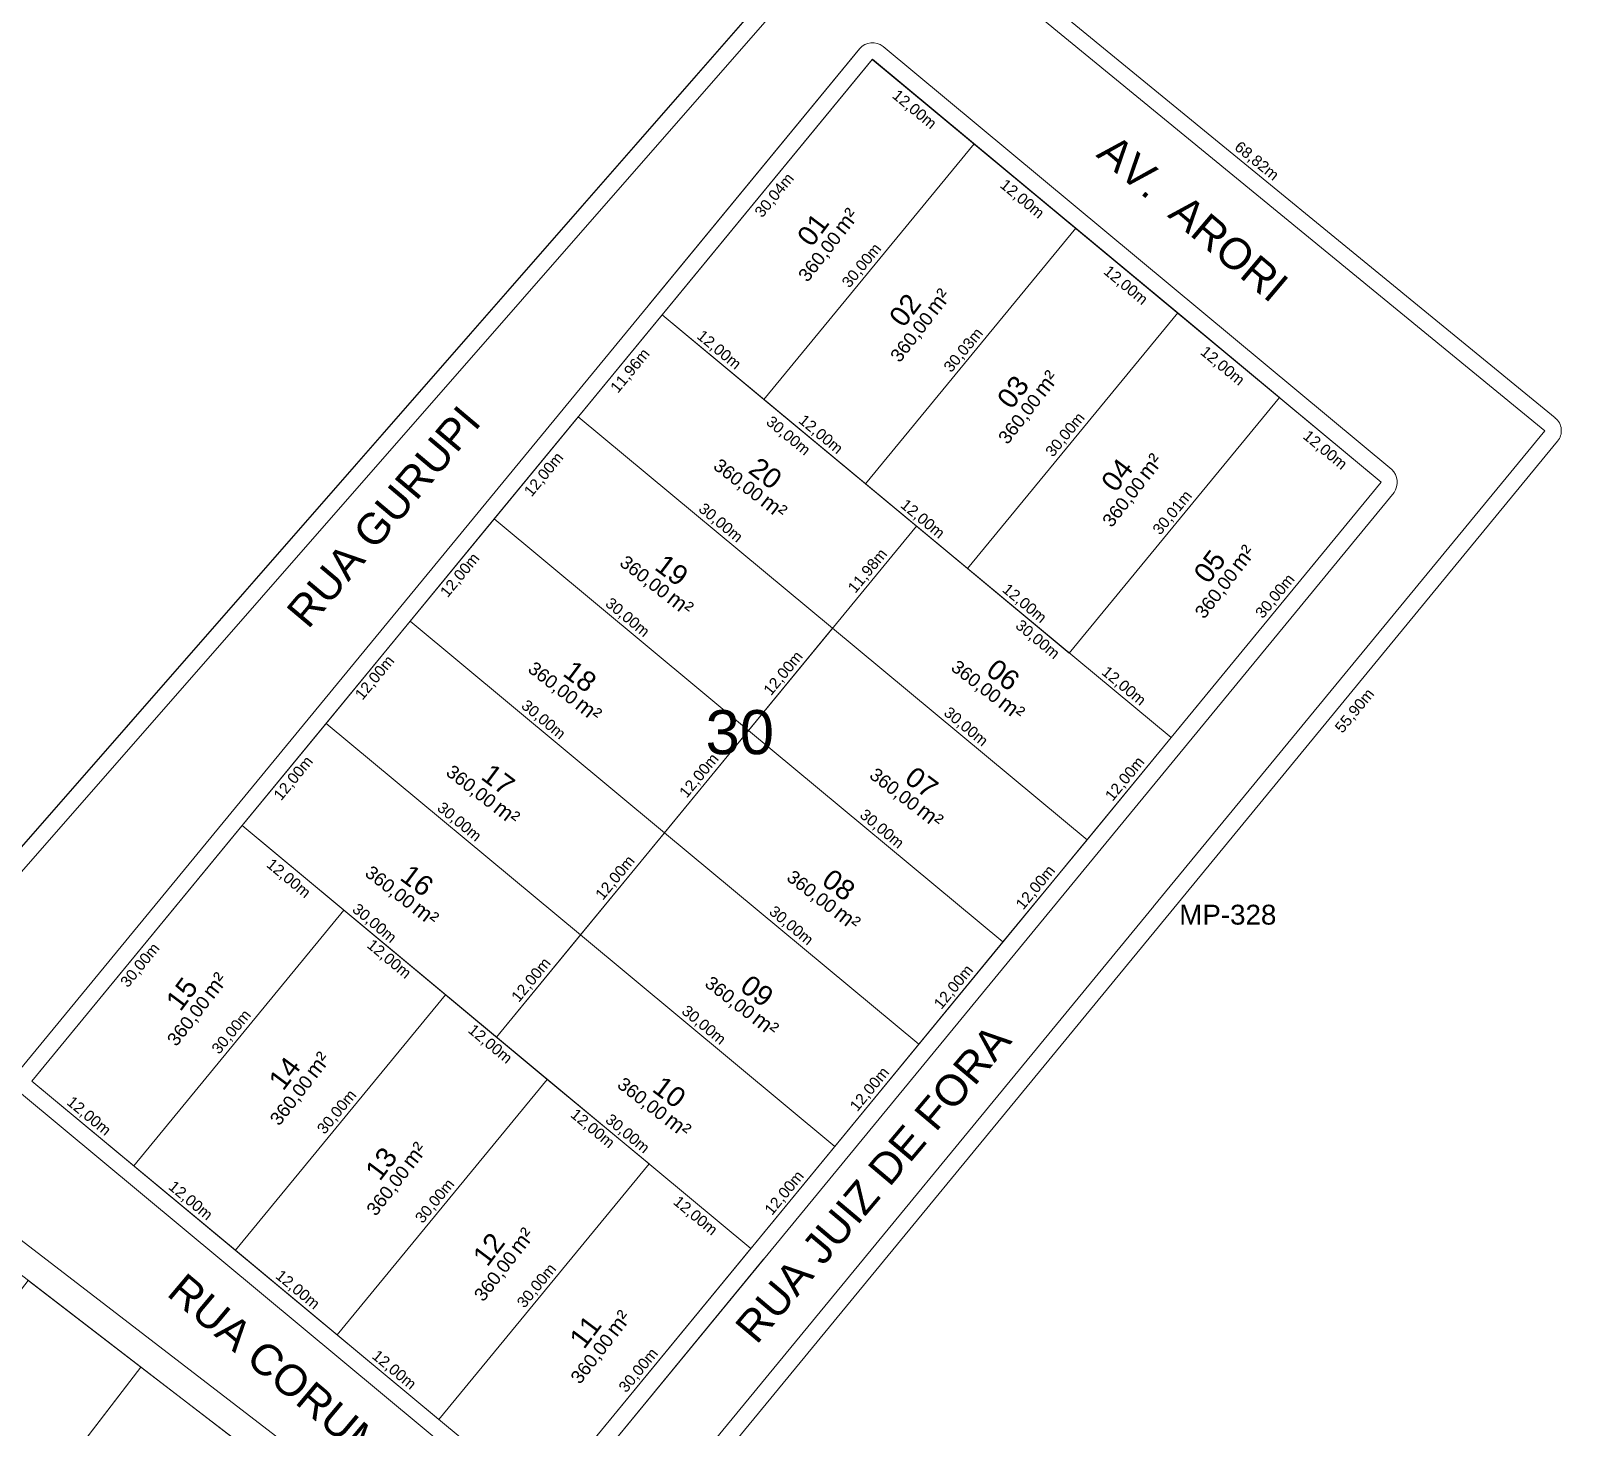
# Model space of a CAD drawing. Header units: metres. Extents: x 3808 to 8215, y 2374 to 6187.
# Drawn here: x 8020.4 to 8160.5, y 5073.7 to 5200.3 of the extents above; entities that cross this region are included whole.
import ezdxf

# ---------------------------------------------------------------- set-up
doc = ezdxf.new("R2010")
doc.units = ezdxf.units.M
for name, color, linetype in [('0 - Cotas', 7, 'Continuous'), ('0 - MEIO FIO 2', 251, 'Continuous'), ('0 - Numero de Lotes', 6, 'Continuous'), ('0 - Área Dos Lotes', 1, 'Continuous'), ('Lotes_Existentes', 7, 'Continuous'), ('Lotes_Novos', 9, 'Continuous'), ('NOME RUA', 7, 'Continuous'), ('n°quadra', 7, 'Continuous'), ('PDF_LINHA_TRANSMISSAO', 6, 'Continuous'), ('Perimetro_Georreferenciado', 6, 'Continuous')]:
    doc.layers.add(name, color=color, linetype=linetype)
for name, color, linetype, lineweight in [('0 - DIVISÃO DOS TERRENOS', 7, 'Continuous', 5), ('Lotes_Boundary', 7, 'Continuous', 30), ('MEIO_FIO', 252, 'Continuous', 0)]:
    doc.layers.add(name, color=color, linetype=linetype, lineweight=lineweight)
doc.styles.add('Arial', font='arial.ttf')
doc.dimstyles.new('Copy(2) of ISO-25', dxfattribs={"dimtxt": 1, "dimasz": 2.5, "dimexe": 1.25, "dimexo": 0.625, "dimgap": 0.2, "dimtad": 1, "dimtoh": 1, "dimlfac": 1, "dimzin": 1, "dimtxsty": 'Arial', "dimblk": 'NONE', "dimcen": 0, "dimse1": 1, "dimse2": 1, "dimsd1": 1, "dimsd2": 1, "dimclrt": 256, "dimaunit": 1, "dimadec": 3, "dimazin": 0, "dimtfac": 1, "dimtmove": 0, "dimatfit": 3, "dimldrblk": 'NONE', "dimfxl": 1, "dimtolj": 1, "dimtzin": 0, "dimarcsym": 0})

# ---------------------------------------------------------------- blocks, each defined once
blk = doc.blocks.new('*D11848')
at = {"layer": 'Defpoints', "color": 0, "transparency": 16777216}
for p in [(8096.69, 5197.75), (8105.92, 5190.08), (8104.7, 5188.62)]:
    blk.add_point(p, dxfattribs=at)
at = {"layer": '0 - Cotas', "lineweight": 5, "transparency": 16777216, "insert": (8100.48, 5193.17), "char_height": 1, "attachment_point": 5, "rotation": 320.2988, "style": 'Arial'}
blk.add_mtext('\\A1;12,00m', dxfattribs=at)
blk = doc.blocks.new('_None')
blk = doc.blocks.new('*D11849')
at = {"layer": 'Defpoints', "color": 0, "transparency": 16777216}
for p in [(8105.94, 5190.11), (8115.17, 5182.44), (8113.93, 5180.95)]:
    blk.add_point(p, dxfattribs=at)
at = {"layer": '0 - Cotas', "lineweight": 5, "transparency": 16777216, "insert": (8110.25, 5185.05), "char_height": 1, "attachment_point": 5, "rotation": 320.2582, "style": 'Arial'}
blk.add_mtext('\\A1;12,00m', dxfattribs=at)
blk = doc.blocks.new('*D11850')
at = {"layer": 'Defpoints', "color": 0, "transparency": 16777216}
for p in [(8115.15, 5182.42), (8124.39, 5174.77), (8123.15, 5173.27)]:
    blk.add_point(p, dxfattribs=at)
at = {"layer": '0 - Cotas', "lineweight": 5, "transparency": 16777216, "insert": (8119.64, 5177.22), "char_height": 1, "attachment_point": 5, "rotation": 320.38, "style": 'Arial'}
blk.add_mtext('\\A1;12,00m', dxfattribs=at)
blk = doc.blocks.new('*D11851')
at = {"layer": 'Defpoints', "color": 0, "transparency": 16777216}
for p in [(8124.38, 5174.75), (8133.62, 5167.09), (8132.37, 5165.59)]:
    blk.add_point(p, dxfattribs=at)
at = {"layer": '0 - Cotas', "lineweight": 5, "transparency": 16777216, "insert": (8128.42, 5169.91), "char_height": 1, "attachment_point": 5, "rotation": 320.2988, "style": 'Arial'}
blk.add_mtext('\\A1;12,00m', dxfattribs=at)
blk = doc.blocks.new('*D11852')
at = {"layer": 'Defpoints', "color": 0, "transparency": 16777216}
for p in [(8133.62, 5167.09), (8142.85, 5159.42), (8141.65, 5157.98)]:
    blk.add_point(p, dxfattribs=at)
at = {"layer": '0 - Cotas', "lineweight": 5, "transparency": 16777216, "insert": (8137.72, 5162.28), "char_height": 1, "attachment_point": 5, "rotation": 320.2582, "style": 'Arial'}
blk.add_mtext('\\A1;12,00m', dxfattribs=at)
blk = doc.blocks.new('*D11853')
at = {"layer": 'Defpoints', "color": 0, "transparency": 16777216}
for p in [(8142.85, 5159.42), (8123.79, 5136.25), (8123.79, 5136.25)]:
    blk.add_point(p, dxfattribs=at)
at = {"layer": '0 - Cotas', "lineweight": 5, "transparency": 16777216, "insert": (8133.27, 5149.04), "char_height": 1, "attachment_point": 5, "rotation": 50.5671, "style": 'Arial'}
blk.add_mtext('\\A1;30,00m', dxfattribs=at)
blk = doc.blocks.new('*D11854')
at = {"layer": 'Defpoints', "color": 0, "transparency": 16777216}
for p in [(8133.62, 5167.09), (8114.56, 5143.92), (8114.56, 5143.92)]:
    blk.add_point(p, dxfattribs=at)
at = {"layer": '0 - Cotas', "lineweight": 5, "transparency": 16777216, "insert": (8123.96, 5156.61), "char_height": 1, "attachment_point": 5, "rotation": 50.5675, "style": 'Arial'}
blk.add_mtext('\\A1;30,01m', dxfattribs=at)
blk = doc.blocks.new('*D11855')
at = {"layer": 'Defpoints', "color": 0, "transparency": 16777216}
for p in [(8124.38, 5174.75), (8105.33, 5151.58), (8105.33, 5151.58)]:
    blk.add_point(p, dxfattribs=at)
at = {"layer": '0 - Cotas', "lineweight": 5, "transparency": 16777216, "insert": (8114.24, 5163.68), "char_height": 1, "attachment_point": 5, "rotation": 50.5674, "style": 'Arial'}
blk.add_mtext('\\A1;30,00m', dxfattribs=at)
blk = doc.blocks.new('*D11856')
at = {"layer": 'Defpoints', "color": 0, "transparency": 16777216}
for p in [(8115.17, 5182.44), (8096.1, 5159.25), (8096.1, 5159.25)]:
    blk.add_point(p, dxfattribs=at)
at = {"layer": '0 - Cotas', "lineweight": 5, "transparency": 16777216, "insert": (8105.01, 5171.35), "char_height": 1, "attachment_point": 5, "rotation": 50.5673, "style": 'Arial'}
blk.add_mtext('\\A1;30,03m', dxfattribs=at)
blk = doc.blocks.new('*D11857')
at = {"layer": 'Defpoints', "color": 0, "transparency": 16777216}
for p in [(8105.92, 5190.08), (8086.86, 5166.91), (8086.86, 5166.91)]:
    blk.add_point(p, dxfattribs=at)
at = {"layer": '0 - Cotas', "lineweight": 5, "transparency": 16777216, "insert": (8095.78, 5179.02), "char_height": 1, "attachment_point": 5, "rotation": 50.5672, "style": 'Arial'}
blk.add_mtext('\\A1;30,00m', dxfattribs=at)
blk = doc.blocks.new('*D11858')
at = {"layer": 'Defpoints', "color": 0, "transparency": 16777216}
for p in [(8096.71, 5197.78), (8077.63, 5174.58), (8079.05, 5173.41)]:
    blk.add_point(p, dxfattribs=at)
at = {"layer": '0 - Cotas', "lineweight": 5, "transparency": 16777216, "insert": (8087.87, 5185.39), "char_height": 1, "attachment_point": 5, "rotation": 50.5672, "style": 'Arial'}
blk.add_mtext('\\A1;30,04m', dxfattribs=at)
blk = doc.blocks.new('*D11859')
at = {"layer": 'Defpoints', "color": 0, "transparency": 16777216}
for p in [(8077.63, 5174.58), (8086.86, 5166.91), (8086.86, 5166.91)]:
    blk.add_point(p, dxfattribs=at)
at = {"layer": '0 - Cotas', "lineweight": 5, "transparency": 16777216, "insert": (8082.76, 5171.36), "char_height": 1, "attachment_point": 5, "rotation": 320.2988, "style": 'Arial'}
blk.add_mtext('\\A1;12,00m', dxfattribs=at)
blk = doc.blocks.new('*D11860')
at = {"layer": 'Defpoints', "color": 0, "transparency": 16777216}
for p in [(8086.86, 5166.91), (8096.1, 5159.25), (8096.1, 5159.25)]:
    blk.add_point(p, dxfattribs=at)
at = {"layer": '0 - Cotas', "lineweight": 5, "transparency": 16777216, "insert": (8091.99, 5163.7), "char_height": 1, "attachment_point": 5, "rotation": 320.2988, "style": 'Arial'}
blk.add_mtext('\\A1;12,00m', dxfattribs=at)
blk = doc.blocks.new('*D11861')
at = {"layer": 'Defpoints', "color": 0, "transparency": 16777216}
for p in [(8096.1, 5159.25), (8105.33, 5151.58), (8105.33, 5151.58)]:
    blk.add_point(p, dxfattribs=at)
at = {"layer": '0 - Cotas', "lineweight": 5, "transparency": 16777216, "insert": (8101.22, 5156.03), "char_height": 1, "attachment_point": 5, "rotation": 320.2988, "style": 'Arial'}
blk.add_mtext('\\A1;12,00m', dxfattribs=at)
blk = doc.blocks.new('*D11862')
at = {"layer": 'Defpoints', "color": 0, "transparency": 16777216}
for p in [(8105.33, 5151.58), (8114.56, 5143.92), (8114.56, 5143.92)]:
    blk.add_point(p, dxfattribs=at)
at = {"layer": '0 - Cotas', "lineweight": 5, "transparency": 16777216, "insert": (8110.46, 5148.37), "char_height": 1, "attachment_point": 5, "rotation": 320.2988, "style": 'Arial'}
blk.add_mtext('\\A1;12,00m', dxfattribs=at)
blk = doc.blocks.new('*D11863')
at = {"layer": 'Defpoints', "color": 0, "transparency": 16777216}
for p in [(8114.56, 5143.92), (8123.79, 5136.25), (8123.79, 5136.25)]:
    blk.add_point(p, dxfattribs=at)
at = {"layer": '0 - Cotas', "lineweight": 5, "transparency": 16777216, "insert": (8119.47, 5140.88), "char_height": 1, "attachment_point": 5, "rotation": 320.2988, "style": 'Arial'}
blk.add_mtext('\\A1;12,00m', dxfattribs=at)
blk = doc.blocks.new('*D11864')
at = {"layer": 'Defpoints', "color": 0, "transparency": 16777216}
for p in [(8123.79, 5136.25), (8116.17, 5126.98), (8116.17, 5126.98)]:
    blk.add_point(p, dxfattribs=at)
at = {"layer": '0 - Cotas', "lineweight": 5, "transparency": 16777216, "insert": (8119.65, 5132.47), "char_height": 1, "attachment_point": 5, "rotation": 50.5671, "style": 'Arial'}
blk.add_mtext('\\A1;12,00m', dxfattribs=at)
blk = doc.blocks.new('*D11865')
at = {"layer": 'Defpoints', "color": 0, "transparency": 16777216}
for p in [(8116.17, 5126.98), (8108.55, 5117.71), (8108.55, 5117.71)]:
    blk.add_point(p, dxfattribs=at)
at = {"layer": '0 - Cotas', "lineweight": 5, "transparency": 16777216, "insert": (8111.55, 5122.62), "char_height": 1, "attachment_point": 5, "rotation": 50.5671, "style": 'Arial'}
blk.add_mtext('\\A1;12,00m', dxfattribs=at)
blk = doc.blocks.new('*D11866')
at = {"layer": 'Defpoints', "color": 0, "transparency": 16777216}
for p in [(8108.55, 5117.71), (8100.93, 5108.45), (8100.93, 5108.45)]:
    blk.add_point(p, dxfattribs=at)
at = {"layer": '0 - Cotas', "lineweight": 5, "transparency": 16777216, "insert": (8104.12, 5113.59), "char_height": 1, "attachment_point": 5, "rotation": 50.5671, "style": 'Arial'}
blk.add_mtext('\\A1;12,00m', dxfattribs=at)
blk = doc.blocks.new('*D11867')
at = {"layer": 'Defpoints', "color": 0, "transparency": 16777216}
for p in [(8100.93, 5108.45), (8100.93, 5108.45), (8093.3, 5099.18)]:
    blk.add_point(p, dxfattribs=at)
at = {"layer": '0 - Cotas', "lineweight": 5, "transparency": 16777216, "insert": (8096.5, 5104.32), "char_height": 1, "attachment_point": 5, "rotation": 50.5671, "style": 'Arial'}
blk.add_mtext('\\A1;12,00m', dxfattribs=at)
blk = doc.blocks.new('*D11868')
at = {"layer": 'Defpoints', "color": 0, "transparency": 16777216}
for p in [(8093.3, 5099.18), (8093.3, 5099.18), (8085.68, 5089.91)]:
    blk.add_point(p, dxfattribs=at)
at = {"layer": '0 - Cotas', "lineweight": 5, "transparency": 16777216, "insert": (8088.77, 5094.92), "char_height": 1, "attachment_point": 5, "rotation": 50.5671, "style": 'Arial'}
blk.add_mtext('\\A1;12,00m', dxfattribs=at)
blk = doc.blocks.new('*D11869')
at = {"layer": 'Defpoints', "color": 0, "transparency": 16777216}
for p in [(8100.71, 5155.41), (8093.1, 5146.16), (8093.1, 5146.16)]:
    blk.add_point(p, dxfattribs=at)
at = {"layer": '0 - Cotas', "lineweight": 5, "transparency": 16777216, "insert": (8096.32, 5151.33), "char_height": 1, "attachment_point": 5, "rotation": 50.5671, "style": 'Arial'}
blk.add_mtext('\\A1;11,98m', dxfattribs=at)
blk = doc.blocks.new('*D11870')
at = {"layer": 'Defpoints', "color": 0, "transparency": 16777216}
for p in [(8093.1, 5146.16), (8085.48, 5136.89), (8085.48, 5136.89)]:
    blk.add_point(p, dxfattribs=at)
at = {"layer": '0 - Cotas', "lineweight": 5, "transparency": 16777216, "insert": (8088.67, 5142.04), "char_height": 1, "attachment_point": 5, "rotation": 50.5671, "style": 'Arial'}
blk.add_mtext('\\A1;12,00m', dxfattribs=at)
blk = doc.blocks.new('*D11871')
at = {"layer": 'Defpoints', "color": 0, "transparency": 16777216}
for p in [(8085.48, 5136.89), (8085.48, 5136.89), (8077.86, 5127.63)]:
    blk.add_point(p, dxfattribs=at)
at = {"layer": '0 - Cotas', "lineweight": 5, "transparency": 16777216, "insert": (8081.04, 5132.76), "char_height": 1, "attachment_point": 5, "rotation": 50.5671, "style": 'Arial'}
blk.add_mtext('\\A1;12,00m', dxfattribs=at)
blk = doc.blocks.new('*D11872')
at = {"layer": 'Defpoints', "color": 0, "transparency": 16777216}
for p in [(8077.86, 5127.63), (8077.86, 5127.63), (8070.24, 5118.36)]:
    blk.add_point(p, dxfattribs=at)
at = {"layer": '0 - Cotas', "lineweight": 5, "transparency": 16777216, "insert": (8073.43, 5123.5), "char_height": 1, "attachment_point": 5, "rotation": 50.5671, "style": 'Arial'}
blk.add_mtext('\\A1;12,00m', dxfattribs=at)
blk = doc.blocks.new('*D11873')
at = {"layer": 'Defpoints', "color": 0, "transparency": 16777216}
for p in [(8070.24, 5118.36), (8070.24, 5118.36), (8062.61, 5109.09)]:
    blk.add_point(p, dxfattribs=at)
at = {"layer": '0 - Cotas', "lineweight": 5, "transparency": 16777216, "insert": (8065.81, 5114.23), "char_height": 1, "attachment_point": 5, "rotation": 50.567, "style": 'Arial'}
blk.add_mtext('\\A1;12,00m', dxfattribs=at)
blk = doc.blocks.new('*D11874')
at = {"layer": 'Defpoints', "color": 0, "transparency": 16777216}
for p in [(8100.71, 5155.41), (8123.79, 5136.25), (8122.67, 5134.9)]:
    blk.add_point(p, dxfattribs=at)
at = {"layer": '0 - Cotas', "lineweight": 5, "transparency": 16777216, "insert": (8111.65, 5145.1), "char_height": 1, "attachment_point": 5, "rotation": 320.2988, "style": 'Arial'}
blk.add_mtext('\\A1;30,00m', dxfattribs=at)
blk = doc.blocks.new('*D11875')
at = {"layer": 'Defpoints', "color": 0, "transparency": 16777216}
for p in [(8093.1, 5146.16), (8116.17, 5126.98), (8116.17, 5126.98)]:
    blk.add_point(p, dxfattribs=at)
at = {"layer": '0 - Cotas', "lineweight": 5, "transparency": 16777216, "insert": (8105.15, 5137.19), "char_height": 1, "attachment_point": 5, "rotation": 320.2582, "style": 'Arial'}
blk.add_mtext('\\A1;30,00m', dxfattribs=at)
blk = doc.blocks.new('*D11876')
at = {"layer": 'Defpoints', "color": 0, "transparency": 16777216}
for p in [(8085.48, 5136.89), (8108.55, 5117.71), (8108.55, 5117.71)]:
    blk.add_point(p, dxfattribs=at)
at = {"layer": '0 - Cotas', "lineweight": 5, "transparency": 16777216, "insert": (8097.53, 5127.92), "char_height": 1, "attachment_point": 5, "rotation": 320.2582, "style": 'Arial'}
blk.add_mtext('\\A1;30,00m', dxfattribs=at)
blk = doc.blocks.new('*D11877')
at = {"layer": 'Defpoints', "color": 0, "transparency": 16777216}
for p in [(8077.86, 5127.63), (8100.93, 5108.45), (8100.93, 5108.45)]:
    blk.add_point(p, dxfattribs=at)
at = {"layer": '0 - Cotas', "lineweight": 5, "transparency": 16777216, "insert": (8089.31, 5119.15), "char_height": 1, "attachment_point": 5, "rotation": 320.2582, "style": 'Arial'}
blk.add_mtext('\\A1;30,00m', dxfattribs=at)
blk = doc.blocks.new('*D11878')
at = {"layer": 'Defpoints', "color": 0, "transparency": 16777216}
for p in [(8070.24, 5118.36), (8093.3, 5099.18), (8093.3, 5099.18)]:
    blk.add_point(p, dxfattribs=at)
at = {"layer": '0 - Cotas', "lineweight": 5, "transparency": 16777216, "insert": (8081.38, 5110.13), "char_height": 1, "attachment_point": 5, "rotation": 320.2582, "style": 'Arial'}
blk.add_mtext('\\A1;30,00m', dxfattribs=at)
blk = doc.blocks.new('*D11879')
at = {"layer": 'Defpoints', "color": 0, "transparency": 16777216}
for p in [(8062.61, 5109.09), (8085.68, 5089.91), (8085.68, 5089.91)]:
    blk.add_point(p, dxfattribs=at)
at = {"layer": '0 - Cotas', "lineweight": 5, "transparency": 16777216, "insert": (8074.46, 5100.28), "char_height": 1, "attachment_point": 5, "rotation": 320.2582, "style": 'Arial'}
blk.add_mtext('\\A1;30,00m', dxfattribs=at)
blk = doc.blocks.new('*D11880')
at = {"layer": 'Defpoints', "color": 0, "transparency": 16777216}
for p in [(8057.4, 5074.41), (8066.63, 5066.74), (8066.63, 5066.74)]:
    blk.add_point(p, dxfattribs=at)
at = {"layer": '0 - Cotas', "lineweight": 5, "transparency": 16777216, "insert": (8062.83, 5070.93), "char_height": 1, "attachment_point": 5, "rotation": 320.2582, "style": 'Arial'}
blk.add_mtext('\\A1;12,00m', dxfattribs=at)
blk = doc.blocks.new('*D11881')
at = {"layer": 'Defpoints', "color": 0, "transparency": 16777216}
for p in [(8085.68, 5089.91), (8085.68, 5089.91), (8066.63, 5066.74)]:
    blk.add_point(p, dxfattribs=at)
at = {"layer": '0 - Cotas', "lineweight": 5, "transparency": 16777216, "insert": (8075.54, 5078.83), "char_height": 1, "attachment_point": 5, "rotation": 50.5671, "style": 'Arial'}
blk.add_mtext('\\A1;30,00m', dxfattribs=at)
blk = doc.blocks.new('*D11882')
at = {"layer": 'Defpoints', "color": 0, "transparency": 16777216}
for p in [(8076.46, 5097.58), (8076.46, 5097.58), (8057.4, 5074.41)]:
    blk.add_point(p, dxfattribs=at)
at = {"layer": '0 - Cotas', "lineweight": 5, "transparency": 16777216, "insert": (8066.31, 5086.5), "char_height": 1, "attachment_point": 5, "rotation": 50.5672, "style": 'Arial'}
blk.add_mtext('\\A1;30,00m', dxfattribs=at)
blk = doc.blocks.new('*D11883')
at = {"layer": 'Defpoints', "color": 0, "transparency": 16777216}
for p in [(8076.46, 5097.58), (8085.68, 5089.91), (8084.54, 5088.54)]:
    blk.add_point(p, dxfattribs=at)
at = {"layer": '0 - Cotas', "lineweight": 5, "transparency": 16777216, "insert": (8080.62, 5092.84), "char_height": 1, "attachment_point": 5, "rotation": 320.2582, "style": 'Arial'}
blk.add_mtext('\\A1;12,00m', dxfattribs=at)
blk = doc.blocks.new('*D11884')
at = {"layer": 'Defpoints', "color": 0, "transparency": 16777216}
for p in [(8048.17, 5082.08), (8057.4, 5074.41), (8057.4, 5074.41)]:
    blk.add_point(p, dxfattribs=at)
at = {"layer": '0 - Cotas', "lineweight": 5, "transparency": 16777216, "insert": (8053.3, 5078.86), "char_height": 1, "attachment_point": 5, "rotation": 320.2582, "style": 'Arial'}
blk.add_mtext('\\A1;12,00m', dxfattribs=at)
blk = doc.blocks.new('*D11885')
at = {"layer": 'Defpoints', "color": 0, "transparency": 16777216}
for p in [(8067.23, 5105.25), (8067.23, 5105.25), (8048.17, 5082.08)]:
    blk.add_point(p, dxfattribs=at)
at = {"layer": '0 - Cotas', "lineweight": 5, "transparency": 16777216, "insert": (8057.08, 5094.18), "char_height": 1, "attachment_point": 5, "rotation": 50.5672, "style": 'Arial'}
blk.add_mtext('\\A1;30,00m', dxfattribs=at)
blk = doc.blocks.new('*D11886')
at = {"layer": 'Defpoints', "color": 0, "transparency": 16777216}
for p in [(8067.23, 5105.25), (8075.39, 5096.3), (8076.46, 5097.58)]:
    blk.add_point(p, dxfattribs=at)
at = {"layer": '0 - Cotas', "lineweight": 5, "transparency": 16777216, "insert": (8071.3, 5100.75), "char_height": 1, "attachment_point": 5, "rotation": 320.2582, "style": 'Arial'}
blk.add_mtext('\\A1;12,00m', dxfattribs=at)
blk = doc.blocks.new('*D11887')
at = {"layer": 'Defpoints', "color": 0, "transparency": 16777216}
for p in [(8038.95, 5089.75), (8048.17, 5082.08), (8048.17, 5082.08)]:
    blk.add_point(p, dxfattribs=at)
at = {"layer": '0 - Cotas', "lineweight": 5, "transparency": 16777216, "insert": (8044.55, 5086.13), "char_height": 1, "attachment_point": 5, "rotation": 320.2582, "style": 'Arial'}
blk.add_mtext('\\A1;12,00m', dxfattribs=at)
blk = doc.blocks.new('*D11888')
at = {"layer": 'Defpoints', "color": 0, "transparency": 16777216}
for p in [(8058, 5112.92), (8058, 5112.92), (8038.95, 5089.75)]:
    blk.add_point(p, dxfattribs=at)
at = {"layer": '0 - Cotas', "lineweight": 5, "transparency": 16777216, "insert": (8048.19, 5102.26), "char_height": 1, "attachment_point": 5, "rotation": 50.5672, "style": 'Arial'}
blk.add_mtext('\\A1;30,00m', dxfattribs=at)
blk = doc.blocks.new('*D11889')
at = {"layer": 'Defpoints', "color": 0, "transparency": 16777216}
for p in [(8058, 5112.92), (8067.23, 5105.25), (8066.13, 5103.94)]:
    blk.add_point(p, dxfattribs=at)
at = {"layer": '0 - Cotas', "lineweight": 5, "transparency": 16777216, "insert": (8062.01, 5108.41), "char_height": 1, "attachment_point": 5, "rotation": 320.2582, "style": 'Arial'}
blk.add_mtext('\\A1;12,00m', dxfattribs=at)
blk = doc.blocks.new('*D11890')
at = {"layer": 'Defpoints', "color": 0, "transparency": 16777216}
for p in [(8029.72, 5097.43), (8038.95, 5089.75), (8038.95, 5089.75)]:
    blk.add_point(p, dxfattribs=at)
at = {"layer": '0 - Cotas', "lineweight": 5, "transparency": 16777216, "insert": (8034.84, 5094.21), "char_height": 1, "attachment_point": 5, "rotation": 320.2582, "style": 'Arial'}
blk.add_mtext('\\A1;12,00m', dxfattribs=at)
blk = doc.blocks.new('*D11891')
at = {"layer": 'Defpoints', "color": 0, "transparency": 16777216}
for p in [(8048.77, 5120.6), (8048.77, 5120.6), (8029.72, 5097.43)]:
    blk.add_point(p, dxfattribs=at)
at = {"layer": '0 - Cotas', "lineweight": 5, "transparency": 16777216, "insert": (8038.63, 5109.52), "char_height": 1, "attachment_point": 5, "rotation": 50.5672, "style": 'Arial'}
blk.add_mtext('\\A1;30,00m', dxfattribs=at)
blk = doc.blocks.new('*D11892')
at = {"layer": 'Defpoints', "color": 0, "transparency": 16777216}
for p in [(8048.77, 5120.6), (8056.95, 5111.66), (8058, 5112.92)]:
    blk.add_point(p, dxfattribs=at)
at = {"layer": '0 - Cotas', "lineweight": 5, "transparency": 16777216, "insert": (8052.84, 5116.12), "char_height": 1, "attachment_point": 5, "rotation": 320.2582, "style": 'Arial'}
blk.add_mtext('\\A1;12,00m', dxfattribs=at)
blk = doc.blocks.new('*D11893')
at = {"layer": 'Defpoints', "color": 0, "transparency": 16777216}
for p in [(8020.49, 5105.1), (8029.72, 5097.43), (8029.72, 5097.43)]:
    blk.add_point(p, dxfattribs=at)
at = {"layer": '0 - Cotas', "lineweight": 5, "transparency": 16777216, "insert": (8025.62, 5101.88), "char_height": 1, "attachment_point": 5, "rotation": 320.2582, "style": 'Arial'}
blk.add_mtext('\\A1;12,00m', dxfattribs=at)
blk = doc.blocks.new('*D11894')
at = {"layer": 'Defpoints', "color": 0, "transparency": 16777216}
for p in [(8039.55, 5128.27), (8040.9, 5127.15), (8020.49, 5105.1)]:
    blk.add_point(p, dxfattribs=at)
at = {"layer": '0 - Cotas', "lineweight": 5, "transparency": 16777216, "insert": (8030.35, 5115.57), "char_height": 1, "attachment_point": 5, "rotation": 50.5672, "style": 'Arial'}
blk.add_mtext('\\A1;30,00m', dxfattribs=at)
blk = doc.blocks.new('*D11895')
at = {"layer": 'Defpoints', "color": 0, "transparency": 16777216}
for p in [(8039.55, 5128.27), (8048.77, 5120.6), (8047.6, 5119.18)]:
    blk.add_point(p, dxfattribs=at)
at = {"layer": '0 - Cotas', "lineweight": 5, "transparency": 16777216, "insert": (8043.73, 5123.43), "char_height": 1, "attachment_point": 5, "rotation": 320.2582, "style": 'Arial'}
blk.add_mtext('\\A1;12,00m', dxfattribs=at)
blk = doc.blocks.new('*D11896')
at = {"layer": 'Defpoints', "color": 0, "transparency": 16777216}
for p in [(8039.55, 5128.27), (8062.61, 5109.09), (8062.61, 5109.09)]:
    blk.add_point(p, dxfattribs=at)
at = {"layer": '0 - Cotas', "lineweight": 5, "transparency": 16777216, "insert": (8051.51, 5119.36), "char_height": 1, "attachment_point": 5, "rotation": 320.2582, "style": 'Arial'}
blk.add_mtext('\\A1;30,00m', dxfattribs=at)
blk = doc.blocks.new('*D11897')
at = {"layer": 'Defpoints', "color": 0, "transparency": 16777216}
for p in [(8047.17, 5137.54), (8048.51, 5136.43), (8039.55, 5128.27)]:
    blk.add_point(p, dxfattribs=at)
at = {"layer": '0 - Cotas', "lineweight": 5, "transparency": 16777216, "insert": (8044.25, 5132.52), "char_height": 1, "attachment_point": 5, "rotation": 50.5672, "style": 'Arial'}
blk.add_mtext('\\A1;12,00m', dxfattribs=at)
blk = doc.blocks.new('*D11898')
at = {"layer": 'Defpoints', "color": 0, "transparency": 16777216}
for p in [(8047.17, 5137.54), (8070.24, 5118.36), (8070.24, 5118.36)]:
    blk.add_point(p, dxfattribs=at)
at = {"layer": '0 - Cotas', "lineweight": 5, "transparency": 16777216, "insert": (8059.21, 5128.56), "char_height": 1, "attachment_point": 5, "rotation": 320.2582, "style": 'Arial'}
blk.add_mtext('\\A1;30,00m', dxfattribs=at)
blk = doc.blocks.new('*D11899')
at = {"layer": 'Defpoints', "color": 0, "transparency": 16777216}
for p in [(8054.79, 5146.81), (8056.06, 5145.76), (8047.17, 5137.54)]:
    blk.add_point(p, dxfattribs=at)
at = {"layer": '0 - Cotas', "lineweight": 5, "transparency": 16777216, "insert": (8051.63, 5141.64), "char_height": 1, "attachment_point": 5, "rotation": 50.5672, "style": 'Arial'}
blk.add_mtext('\\A1;12,00m', dxfattribs=at)
blk = doc.blocks.new('*D11900')
at = {"layer": 'Defpoints', "color": 0, "transparency": 16777216}
for p in [(8054.79, 5146.81), (8077.86, 5127.63), (8077.86, 5127.63)]:
    blk.add_point(p, dxfattribs=at)
at = {"layer": '0 - Cotas', "lineweight": 5, "transparency": 16777216, "insert": (8066.84, 5137.83), "char_height": 1, "attachment_point": 5, "rotation": 320.2582, "style": 'Arial'}
blk.add_mtext('\\A1;30,00m', dxfattribs=at)
blk = doc.blocks.new('*D11901')
at = {"layer": 'Defpoints', "color": 0, "transparency": 16777216}
for p in [(8062.41, 5156.07), (8063.72, 5155), (8054.79, 5146.81)]:
    blk.add_point(p, dxfattribs=at)
at = {"layer": '0 - Cotas', "lineweight": 5, "transparency": 16777216, "insert": (8059.35, 5150.94), "char_height": 1, "attachment_point": 5, "rotation": 50.5672, "style": 'Arial'}
blk.add_mtext('\\A1;12,00m', dxfattribs=at)
blk = doc.blocks.new('*D11902')
at = {"layer": 'Defpoints', "color": 0, "transparency": 16777216}
for p in [(8062.41, 5156.07), (8085.48, 5136.89), (8085.48, 5136.89)]:
    blk.add_point(p, dxfattribs=at)
at = {"layer": '0 - Cotas', "lineweight": 5, "transparency": 16777216, "insert": (8074.46, 5147.1), "char_height": 1, "attachment_point": 5, "rotation": 320.2582, "style": 'Arial'}
blk.add_mtext('\\A1;30,00m', dxfattribs=at)
blk = doc.blocks.new('*D11903')
at = {"layer": 'Defpoints', "color": 0, "transparency": 16777216}
for p in [(8070.03, 5165.34), (8071.4, 5164.22), (8062.41, 5156.07)]:
    blk.add_point(p, dxfattribs=at)
at = {"layer": '0 - Cotas', "lineweight": 5, "transparency": 16777216, "insert": (8066.96, 5160.07), "char_height": 1, "attachment_point": 5, "rotation": 50.5672, "style": 'Arial'}
blk.add_mtext('\\A1;12,00m', dxfattribs=at)
blk = doc.blocks.new('*D11904')
at = {"layer": 'Defpoints', "color": 0, "transparency": 16777216}
for p in [(8070.03, 5165.34), (8093.1, 5146.16), (8093.1, 5146.16)]:
    blk.add_point(p, dxfattribs=at)
at = {"layer": '0 - Cotas', "lineweight": 5, "transparency": 16777216, "insert": (8082.91, 5155.68), "char_height": 1, "attachment_point": 5, "rotation": 320.2582, "style": 'Arial'}
blk.add_mtext('\\A1;30,00m', dxfattribs=at)
blk = doc.blocks.new('*D11905')
at = {"layer": 'Defpoints', "color": 0, "transparency": 16777216}
for p in [(8077.63, 5174.58), (8079.05, 5173.41), (8070.03, 5165.34)]:
    blk.add_point(p, dxfattribs=at)
at = {"layer": '0 - Cotas', "lineweight": 5, "transparency": 16777216, "insert": (8074.79, 5169.48), "char_height": 1, "attachment_point": 5, "rotation": 50.5672, "style": 'Arial'}
blk.add_mtext('\\A1;11,96m', dxfattribs=at)
blk = doc.blocks.new('*D11906')
at = {"layer": 'Defpoints', "color": 0, "transparency": 16777216}
for p in [(8077.63, 5174.58), (8100.71, 5155.41), (8099.44, 5153.89)]:
    blk.add_point(p, dxfattribs=at)
at = {"layer": '0 - Cotas', "lineweight": 5, "transparency": 16777216, "insert": (8089.04, 5163.57), "char_height": 1, "attachment_point": 5, "rotation": 320.2988, "style": 'Arial'}
blk.add_mtext('\\A1;30,00m', dxfattribs=at)
blk = doc.blocks.new('*D11907')
at = {"layer": 'Defpoints', "color": 0, "transparency": 16777216}
for p in [(8158.84, 5163.12), (8160.52, 5161.74), (8123.33, 5119.95)]:
    blk.add_point(p, dxfattribs=at)
at = {"layer": '0 - Cotas', "lineweight": 5, "transparency": 16777216, "insert": (8140.49, 5138.64), "char_height": 1, "attachment_point": 5, "rotation": 50.5671, "style": 'Arial'}
blk.add_mtext('\\A1;55,90m', dxfattribs=at)
blk = doc.blocks.new('*D11908')
at = {"layer": 'Defpoints', "color": 0, "transparency": 16777216}
for p in [(8105.41, 5208.87), (8158.63, 5165.23), (8158.63, 5165.23)]:
    blk.add_point(p, dxfattribs=at)
at = {"layer": '0 - Cotas', "lineweight": 5, "transparency": 16777216, "insert": (8131.52, 5188.49), "char_height": 1, "attachment_point": 5, "rotation": 320.6547, "style": 'Arial'}
blk.add_mtext('\\A1;68,82m', dxfattribs=at)

msp = doc.modelspace()

# ---------------------------------------------------------------- linework, layer by layer
at = {"layer": '0 - Cotas', "lineweight": 5}
for p, q in [((8142.848, 5159.422), (8096.685, 5197.749)), ((8066.627, 5066.738), (8142.848, 5159.422))]:
    msp.add_line(p, q, dxfattribs=at)
at = {"layer": '0 - DIVISÃO DOS TERRENOS', "lineweight": 5}
for p, q in [((8020.491, 5105.097), (8096.712, 5197.782)), ((8096.685, 5197.749), (8020.491, 5105.097)), ((8096.685, 5197.749), (8077.63, 5174.578)), ((8096.685, 5197.749), (8142.848, 5159.422)), ((8096.712, 5197.782), (8142.848, 5159.422)), ((8096.712, 5197.782), (8105.939, 5190.11)), ((8105.939, 5190.11), (8086.862, 5166.912)), ((8105.939, 5190.11), (8115.166, 5182.438)), ((8096.095, 5159.247), (8115.166, 5182.438)), ((8115.166, 5182.438), (8124.394, 5174.766)), ((8124.394, 5174.766), (8105.328, 5151.582)), ((8124.394, 5174.766), (8133.621, 5167.094)), ((8077.63, 5174.578), (8123.793, 5136.251)), ((8077.63, 5174.578), (8086.862, 5166.912)), ((8086.862, 5166.912), (8096.095, 5159.247)), ((8114.56, 5143.916), (8133.621, 5167.094)), ((8062.413, 5156.074), (8070.035, 5165.342)), ((8070.035, 5165.342), (8093.103, 5146.162)), ((8066.627, 5066.738), (8142.848, 5159.422)), ((8142.848, 5159.422), (8123.793, 5136.251)), ((8096.095, 5159.247), (8105.328, 5151.582)), ((8054.791, 5146.805), (8062.413, 5156.074)), ((8062.413, 5156.074), (8085.481, 5136.894)), ((8100.711, 5155.414), (8062.614, 5109.089)), ((8105.328, 5151.582), (8114.56, 5143.916)), ((8047.169, 5137.537), (8054.791, 5146.805)), ((8054.791, 5146.805), (8077.859, 5127.625)), ((8085.481, 5136.894), (8093.103, 5146.162)), ((8093.103, 5146.162), (8116.171, 5126.982)), ((8039.546, 5128.268), (8047.169, 5137.537)), ((8047.169, 5137.537), (8070.237, 5118.357)), ((8077.859, 5127.625), (8085.481, 5136.894)), ((8085.481, 5136.894), (8108.549, 5117.714)), ((8123.793, 5136.251), (8116.171, 5126.982)), ((8020.491, 5105.097), (8039.546, 5128.268)), ((8039.546, 5128.268), (8085.682, 5089.909)), ((8039.546, 5128.268), (8048.774, 5120.596)), ((8070.237, 5118.357), (8077.859, 5127.625)), ((8077.859, 5127.625), (8100.927, 5108.445)), ((8116.171, 5126.982), (8108.549, 5117.714)), ((8048.774, 5120.596), (8029.718, 5097.425)), ((8048.774, 5120.596), (8058.001, 5112.925)), ((8062.614, 5109.089), (8070.237, 5118.357)), ((8093.305, 5099.177), (8070.237, 5118.357)), ((8108.549, 5117.714), (8100.927, 5108.445)), ((8058.001, 5112.925), (8038.946, 5089.753)), ((8058.001, 5112.925), (8067.228, 5105.253)), ((8100.927, 5108.445), (8093.305, 5099.177)), ((8066.627, 5066.738), (8020.491, 5105.097)), ((8066.627, 5066.738), (8020.491, 5105.097)), ((8020.491, 5105.097), (8029.718, 5097.425)), ((8067.228, 5105.253), (8048.173, 5082.081)), ((8067.228, 5105.253), (8076.455, 5097.581)), ((8029.718, 5097.425), (8038.946, 5089.753)), ((8057.4, 5074.41), (8076.455, 5097.581)), ((8038.946, 5089.753), (8048.173, 5082.081)), ((8066.627, 5066.738), (8085.682, 5089.909)), ((8048.173, 5082.081), (8057.4, 5074.41))]:
    msp.add_line(p, q, dxfattribs=at)
at = {"layer": '0 - MEIO FIO 2', "lineweight": 5}
for p, q in [((8019.333, 5106.05), (8095.553, 5198.734)), ((8095.527, 5198.702), (8076.471, 5175.531)), ((8097.671, 5198.935), (8143.807, 5160.575)), ((8067.786, 5065.785), (8144.007, 5158.469)), ((8065.668, 5065.584), (8019.532, 5103.944)), ((8067.786, 5065.785), (8086.841, 5088.956))]:
    msp.add_line(p, q, dxfattribs=at)
for centre, radius, start, end in [((8096.719, 5197.705), 1.556, 52.28156, 138.5438), ((8142.604, 5159.399), 1.683, 326.46963, 44.35563)]:
    msp.add_arc(centre, radius, start, end, dxfattribs=at)
at = {"layer": 'Lotes_Boundary', "lineweight": 5, "flags": 128}
for points in [[(8090.837, 5207.879), (7985.925, 5293.887), (7907.672, 5198.9), (8009.176, 5114.505)], [(8030.369, 5079.164), (8020.149, 5087.017), (8001.869, 5063.23), (8012.089, 5055.377)], [(8040.588, 5071.31), (8030.369, 5079.164), (8012.089, 5055.377), (8022.308, 5047.523)]]:
    msp.add_lwpolyline(points, close=True, dxfattribs=at)
at = {"layer": 'Lotes_Existentes', "lineweight": 5}
for p, q in [((8090.837, 5207.879), (8009.176, 5114.505)), ((8115.942, 5126.704), (8066.627, 5066.738)), ((8123.333, 5119.948), (8074.651, 5060.751)), ((8020.491, 5105.097), (8066.627, 5066.738)), ((8061.027, 5055.603), (8009.93, 5094.871))]:
    msp.add_line(p, q, dxfattribs=at)
at = {"layer": 'Lotes_Novos', "lineweight": 5}
msp.add_line((8030.369, 5079.164), (8012.089, 5055.377), dxfattribs=at)
at = {"layer": 'MEIO_FIO', "lineweight": 5}
for p, q in [((8091.967, 5206.891), (8009.647, 5112.765)), ((8122.233, 5120.972), (8074.833, 5063.334)), ((8063.359, 5056.964), (8010.668, 5097.456))]:
    msp.add_line(p, q, dxfattribs=at)
at = {"layer": 'PDF_LINHA_TRANSMISSAO', "lineweight": 5}
for p, q in [((8105.407, 5208.866), (8158.631, 5165.232)), ((8104.456, 5207.706), (8157.68, 5164.072)), ((8122.174, 5120.9), (8157.68, 5164.075)), ((8123.333, 5119.948), (8158.838, 5163.122))]:
    msp.add_line(p, q, dxfattribs=at)
msp.add_arc((8157.682, 5164.073), 1.498, 320.56705, 50.65466, dxfattribs=at)
at = {"layer": 'Perimetro_Georreferenciado', "lineweight": 5}
msp.add_line((8123.333, 5119.948), (8074.651, 5060.751), dxfattribs=at)

# ---------------------------------------------------------------- texts
at = {"layer": '0 - Numero de Lotes', "lineweight": 5, "style": 'Arial'}
for s, rotation, p in [('01', 53.07754, (8091.193, 5180.643, -540.279)), ('02', 53.07754, (8099.54, 5173.345, -540.279)), ('03', 53.07754, (8109.326, 5165.924, -540.279)), ('20', 323.07754, (8085.343, 5160.341, -540.279)), ('04', 53.07754, (8118.769, 5158.393, -540.279)), ('19', 323.07754, (8076.849, 5151.563, -540.279)), ('05', 53.07754, (8127.157, 5150.099, -540.279)), ('18', 323.07754, (8068.534, 5141.929, -540.279)), ('06', 323.07754, (8106.898, 5142.069, -540.279)), ('17', 323.07754, (8061.104, 5132.561, -540.279)), ('07', 323.07754, (8099.506, 5132.301, -540.279)), ('16', 323.07754, (8053.754, 5123.424, -540.279)), ('08', 323.07754, (8091.992, 5123.018, -540.279)), ('15', 53.07754, (8033.953, 5111.331, -540.279)), ('09', 323.07754, (8084.578, 5113.405, -540.279)), ('14', 53.07754, (8043.279, 5104.131, -540.279)), ('10', 323.07754, (8076.634, 5104.234, -540.279)), ('13', 53.07754, (8052.04, 5095.942, -540.279)), ('12', 53.07754, (8061.79, 5088.178, -540.279)), ('11', 53.07754, (8070.55, 5080.695, -540.279))]:
    msp.add_text(s, height=1.8197, rotation=rotation, dxfattribs=at).set_placement(p)
at = {"layer": '0 - Área Dos Lotes', "lineweight": 5, "style": 'Arial'}
for s, height, rotation, p in [('m²', 1.4, 52.08146, (8094.166, 5181.762, 0)), ('360,00', 1.2, 52.08146, (8090.826, 5177.48, 0)), ('m²', 1.4, 52.08146, (8102.514, 5174.464, 0)), ('360,00', 1.2, 52.08146, (8099.174, 5170.182, 0)), ('m²', 1.4, 52.08146, (8112.3, 5167.043, 0)), ('360,00', 1.2, 52.08146, (8108.96, 5162.762, 0)), ('m²', 1.4, 52.08146, (8121.743, 5159.512, 0)), ('360,00', 1.2, 322.08146, (8082.181, 5160.707, 0)), ('360,00', 1.2, 52.08146, (8118.403, 5155.23, 0)), ('m²', 1.4, 322.08146, (8086.462, 5157.367, 0)), ('m²', 1.4, 52.08146, (8130.131, 5151.218, 0)), ('360,00', 1.2, 322.08146, (8073.686, 5151.929, 0)), ('360,00', 1.2, 52.08146, (8126.791, 5146.937, 0)), ('m²', 1.4, 322.08146, (8077.968, 5148.589, 0)), ('360,00', 1.2, 322.08146, (8065.371, 5142.296, 0)), ('360,00', 1.2, 322.08146, (8103.735, 5142.435, 0)), ('m²', 1.4, 322.08146, (8069.653, 5138.956, 0)), ('m²', 1.4, 322.08146, (8108.017, 5139.095, 0)), ('360,00', 1.2, 322.08146, (8057.941, 5132.927, 0)), ('360,00', 1.2, 322.08146, (8096.343, 5132.667, 0)), ('m²', 1.4, 322.08146, (8062.222, 5129.588, 0)), ('m²', 1.4, 322.08146, (8100.624, 5129.327, 0)), ('360,00', 1.2, 322.08146, (8050.591, 5123.791, 0)), ('360,00', 1.2, 322.08146, (8088.83, 5123.384, 0)), ('m²', 1.4, 322.08146, (8054.873, 5120.451, 0)), ('m²', 1.4, 322.08146, (8093.111, 5120.044, 0)), ('m²', 1.4, 52.08146, (8036.927, 5112.449, 0)), ('360,00', 1.2, 322.08146, (8081.415, 5113.772, 0)), ('360,00', 1.2, 52.08146, (8033.587, 5108.168, 0)), ('m²', 1.4, 322.08146, (8085.697, 5110.432, 0)), ('m²', 1.4, 52.08146, (8046.253, 5105.249, 0)), ('360,00', 1.2, 52.08146, (8042.913, 5100.968, 0)), ('360,00', 1.2, 322.08146, (8073.471, 5104.6, 0)), ('m²', 1.4, 322.08146, (8077.753, 5101.26, 0)), ('m²', 1.4, 52.08146, (8055.013, 5097.061, 0)), ('360,00', 1.2, 52.08146, (8051.673, 5092.78, 0)), ('m²', 1.4, 52.08146, (8064.763, 5089.296, 0)), ('360,00', 1.2, 52.08146, (8061.423, 5085.015, 0)), ('m²', 1.4, 52.08146, (8073.524, 5081.814, 0)), ('360,00', 1.2, 52.08146, (8070.184, 5077.533, 0))]:
    msp.add_text(s, height=height, rotation=rotation, dxfattribs=at).set_placement(p)
at = {"layer": 'NOME RUA', "linetype": 'Continuous', "lineweight": 5, "style": 'Arial'}
for s, rotation, p in [('AV.  ARORI', 319.88114, (8116.909, 5189.009)), ('RUA GURUPI', 49.88114, (8045.534, 5146.004)), ('RUA JUIZ DE FORA', 49.88114, (8086.206, 5081.123)), ('RUA CORUMBÁ', 319.88114, (8032.606, 5085.72))]:
    msp.add_text(s, height=2.8, rotation=rotation, dxfattribs=at).set_placement(p)
at = {"layer": 'n°quadra', "lineweight": 5, "style": 'Arial'}
msp.add_text('30', height=4, rotation=0.02799, dxfattribs=at).set_placement((8081.575, 5134.74))
at = {"layer": 'Perimetro_Georreferenciado', "lineweight": 5, "style": 'Arial'}
msp.add_text('MP-328', height=1.8, dxfattribs=at).set_placement((8124.533, 5119.289))

# ---------------------------------------------------------------- dimensions: what is measured, and where the dimension line sits
at = {"layer": '0 - Cotas', "lineweight": 5}
for base, p1, p2, angle, picture, middle in [((8158.631, 5165.232), (8105.407, 5208.866), (8158.631, 5165.232), 320.65466, '*D11908', (8131.017, 5187.87)), ((8079.049, 5173.411), (8096.712, 5197.782), (8077.63, 5174.578), 230.56715, '*D11858', (8088.485, 5184.885)), ((8104.702, 5188.619), (8096.685, 5197.749), (8105.918, 5190.083), 320.29879, '*D11848', (8099.964, 5192.553)), ((8086.862, 5166.912), (8105.918, 5190.083), (8086.862, 5166.912), 230.56724, '*D11857', (8096.401, 5178.511)), ((8113.927, 5180.947), (8105.939, 5190.11), (8115.166, 5182.438), 320.25821, '*D11849', (8109.738, 5184.429)), ((8096.095, 5159.247), (8115.166, 5182.438), (8096.095, 5159.247), 230.56732, '*D11856', (8105.631, 5170.842)), ((8123.155, 5173.269), (8115.15, 5182.418), (8124.394, 5174.766), 320.37996, '*D11850', (8119.132, 5176.599)), ((8105.328, 5151.582), (8124.383, 5174.753), (8105.328, 5151.582), 230.5674, '*D11855', (8114.861, 5163.174)), ((8132.37, 5165.588), (8124.383, 5174.753), (8133.615, 5167.087), 320.29879, '*D11851', (8127.904, 5169.295)), ((8079.054, 5173.406), (8070.035, 5165.342), (8077.63, 5174.578), 50.56715, '*D11905', (8075.406, 5168.97)), ((8086.862, 5166.912), (8077.63, 5174.578), (8086.862, 5166.912), 320.29879, '*D11859', (8082.246, 5170.745)), ((8099.443, 5153.886), (8077.63, 5174.578), (8100.711, 5155.414), 320.29879, '*D11906', (8088.525, 5162.951)), ((8096.095, 5159.247), (8086.862, 5166.912), (8096.095, 5159.247), 320.29879, '*D11860', (8091.479, 5163.08)), ((8114.56, 5143.916), (8133.621, 5167.094), (8114.56, 5143.916), 230.56748, '*D11854', (8124.58, 5156.1)), ((8141.646, 5157.976), (8133.621, 5167.094), (8142.848, 5159.422), 320.25821, '*D11852', (8137.208, 5161.666)), ((8071.404, 5164.216), (8062.413, 5156.074), (8070.035, 5165.342), 50.56715, '*D11903', (8067.576, 5159.561)), ((8093.103, 5146.162), (8070.035, 5165.342), (8093.103, 5146.162), 320.25821, '*D11904', (8082.397, 5155.064)), ((8160.519, 5161.74), (8123.333, 5119.948), (8158.838, 5163.122), 50.56705, '*D11907', (8141.104, 5138.131)), ((8123.793, 5136.251), (8142.848, 5159.422), (8123.793, 5136.251), 230.56705, '*D11853', (8133.889, 5148.527)), ((8105.328, 5151.582), (8096.095, 5159.247), (8105.328, 5151.582), 320.29879, '*D11861', (8100.711, 5155.414)), ((8063.723, 5154.996), (8054.791, 5146.805), (8062.413, 5156.074), 50.56715, '*D11901', (8059.971, 5150.434)), ((8085.481, 5136.894), (8062.413, 5156.074), (8085.481, 5136.894), 320.25821, '*D11902', (8073.947, 5146.484)), ((8093.103, 5146.162), (8100.711, 5155.414), (8093.103, 5146.162), 230.5671, '*D11869', (8096.937, 5150.825)), ((8122.673, 5134.902), (8100.711, 5155.414), (8123.793, 5136.251), 320.29879, '*D11874', (8111.136, 5144.48)), ((8114.56, 5143.916), (8105.328, 5151.582), (8114.56, 5143.916), 320.29879, '*D11862', (8109.944, 5147.749)), ((8056.058, 5145.763), (8047.169, 5137.537), (8054.791, 5146.805), 50.56715, '*D11899', (8052.252, 5141.136)), ((8077.859, 5127.625), (8054.791, 5146.805), (8077.859, 5127.625), 320.25821, '*D11900', (8066.325, 5137.215)), ((8085.481, 5136.894), (8093.103, 5146.162), (8085.481, 5136.894), 230.5671, '*D11870', (8089.292, 5141.528)), ((8116.171, 5126.982), (8093.103, 5146.162), (8116.171, 5126.982), 320.25821, '*D11875', (8104.637, 5136.572)), ((8123.793, 5136.251), (8114.56, 5143.916), (8123.793, 5136.251), 320.29879, '*D11863', (8118.959, 5140.264)), ((8048.512, 5136.432), (8039.546, 5128.268), (8047.169, 5137.537), 50.56715, '*D11897', (8044.873, 5132.008)), ((8070.237, 5118.357), (8047.169, 5137.537), (8070.237, 5118.357), 320.25821, '*D11898', (8058.703, 5127.947)), ((8085.481, 5136.894), (8077.859, 5127.625), (8085.481, 5136.894), 50.5671, '*D11871', (8081.663, 5132.251)), ((8108.549, 5117.714), (8085.481, 5136.894), (8108.549, 5117.714), 320.25821, '*D11876', (8097.015, 5127.304)), ((8116.171, 5126.982), (8123.793, 5136.251), (8116.171, 5126.982), 230.56705, '*D11864', (8120.267, 5131.963)), ((8040.904, 5127.152), (8020.491, 5105.097), (8039.546, 5128.268), 50.56715, '*D11894', (8030.964, 5115.065)), ((8047.596, 5119.18), (8039.546, 5128.268), (8048.774, 5120.596), 320.25821, '*D11895', (8043.22, 5122.817)), ((8062.614, 5109.089), (8039.546, 5128.268), (8062.614, 5109.089), 320.25821, '*D11896', (8050.997, 5118.748)), ((8077.859, 5127.625), (8070.237, 5118.357), (8077.859, 5127.625), 50.5671, '*D11872', (8074.048, 5122.991)), ((8100.927, 5108.445), (8077.859, 5127.625), (8100.927, 5108.445), 320.25821, '*D11877', (8088.796, 5118.531)), ((8108.549, 5117.714), (8116.171, 5126.982), (8108.549, 5117.714), 230.56705, '*D11865', (8112.167, 5122.114)), ((8048.774, 5120.596), (8029.718, 5097.425), (8048.774, 5120.596), 50.56715, '*D11891', (8039.246, 5109.011)), ((8056.951, 5111.662), (8048.774, 5120.596), (8058.001, 5112.925), 320.25821, '*D11892', (8052.33, 5115.505)), ((8070.237, 5118.357), (8062.614, 5109.089), (8070.237, 5118.357), 50.56698, '*D11873', (8066.426, 5113.723)), ((8093.305, 5099.177), (8070.237, 5118.357), (8093.305, 5099.177), 320.25821, '*D11878', (8080.87, 5109.516)), ((8100.927, 5108.445), (8108.549, 5117.714), (8100.927, 5108.445), 230.56705, '*D11866', (8104.738, 5113.08)), ((8058.001, 5112.925), (8038.946, 5089.753), (8058.001, 5112.925), 50.56715, '*D11888', (8048.81, 5101.748)), ((8066.133, 5103.936), (8058.001, 5112.925), (8067.228, 5105.253), 320.25821, '*D11889', (8061.498, 5107.789)), ((8085.682, 5089.909), (8062.614, 5109.089), (8085.682, 5089.909), 320.25821, '*D11879', (8073.945, 5099.668)), ((8100.927, 5108.445), (8093.305, 5099.177), (8100.927, 5108.445), 50.56705, '*D11867', (8097.116, 5103.811)), ((8029.718, 5097.425), (8020.491, 5105.097), (8029.718, 5097.425), 320.25821, '*D11893', (8025.105, 5101.261)), ((8067.228, 5105.253), (8048.173, 5082.081), (8067.228, 5105.253), 50.56715, '*D11885', (8057.7, 5093.667)), ((8075.394, 5096.304), (8067.228, 5105.253), (8076.455, 5097.581), 320.25821, '*D11886', (8070.787, 5100.135)), ((8093.305, 5099.177), (8085.682, 5089.909), (8093.305, 5099.177), 50.56705, '*D11868', (8089.387, 5094.414)), ((8038.946, 5089.753), (8029.718, 5097.425), (8038.946, 5089.753), 320.25821, '*D11890', (8034.332, 5093.589)), ((8076.455, 5097.581), (8057.4, 5074.41), (8076.455, 5097.581), 50.56715, '*D11882', (8066.928, 5085.995)), ((8084.543, 5088.538), (8076.455, 5097.581), (8085.682, 5089.909), 320.25821, '*D11883', (8080.107, 5092.226)), ((8048.173, 5082.081), (8038.946, 5089.753), (8048.173, 5082.081), 320.25821, '*D11887', (8044.039, 5085.519)), ((8085.682, 5089.909), (8066.627, 5066.738), (8085.682, 5089.909), 50.56705, '*D11881', (8076.155, 5078.323)), ((8057.4, 5074.41), (8048.173, 5082.081), (8057.4, 5074.41), 320.25821, '*D11884', (8052.786, 5078.246)), ((8066.627, 5066.738), (8057.4, 5074.41), (8066.627, 5066.738), 320.25821, '*D11880', (8062.321, 5070.318))]:
    dim = msp.add_linear_dim(base=base, p1=p1, p2=p2, angle=angle, dimstyle='Copy(2) of ISO-25', override={"dimpost": 'm'}, dxfattribs=at)
    dim.commit()
    dim.dimension.update_dxf_attribs({"geometry": picture, "text_midpoint": middle, "dimtype": 161})

doc.saveas('drawing.dxf')
